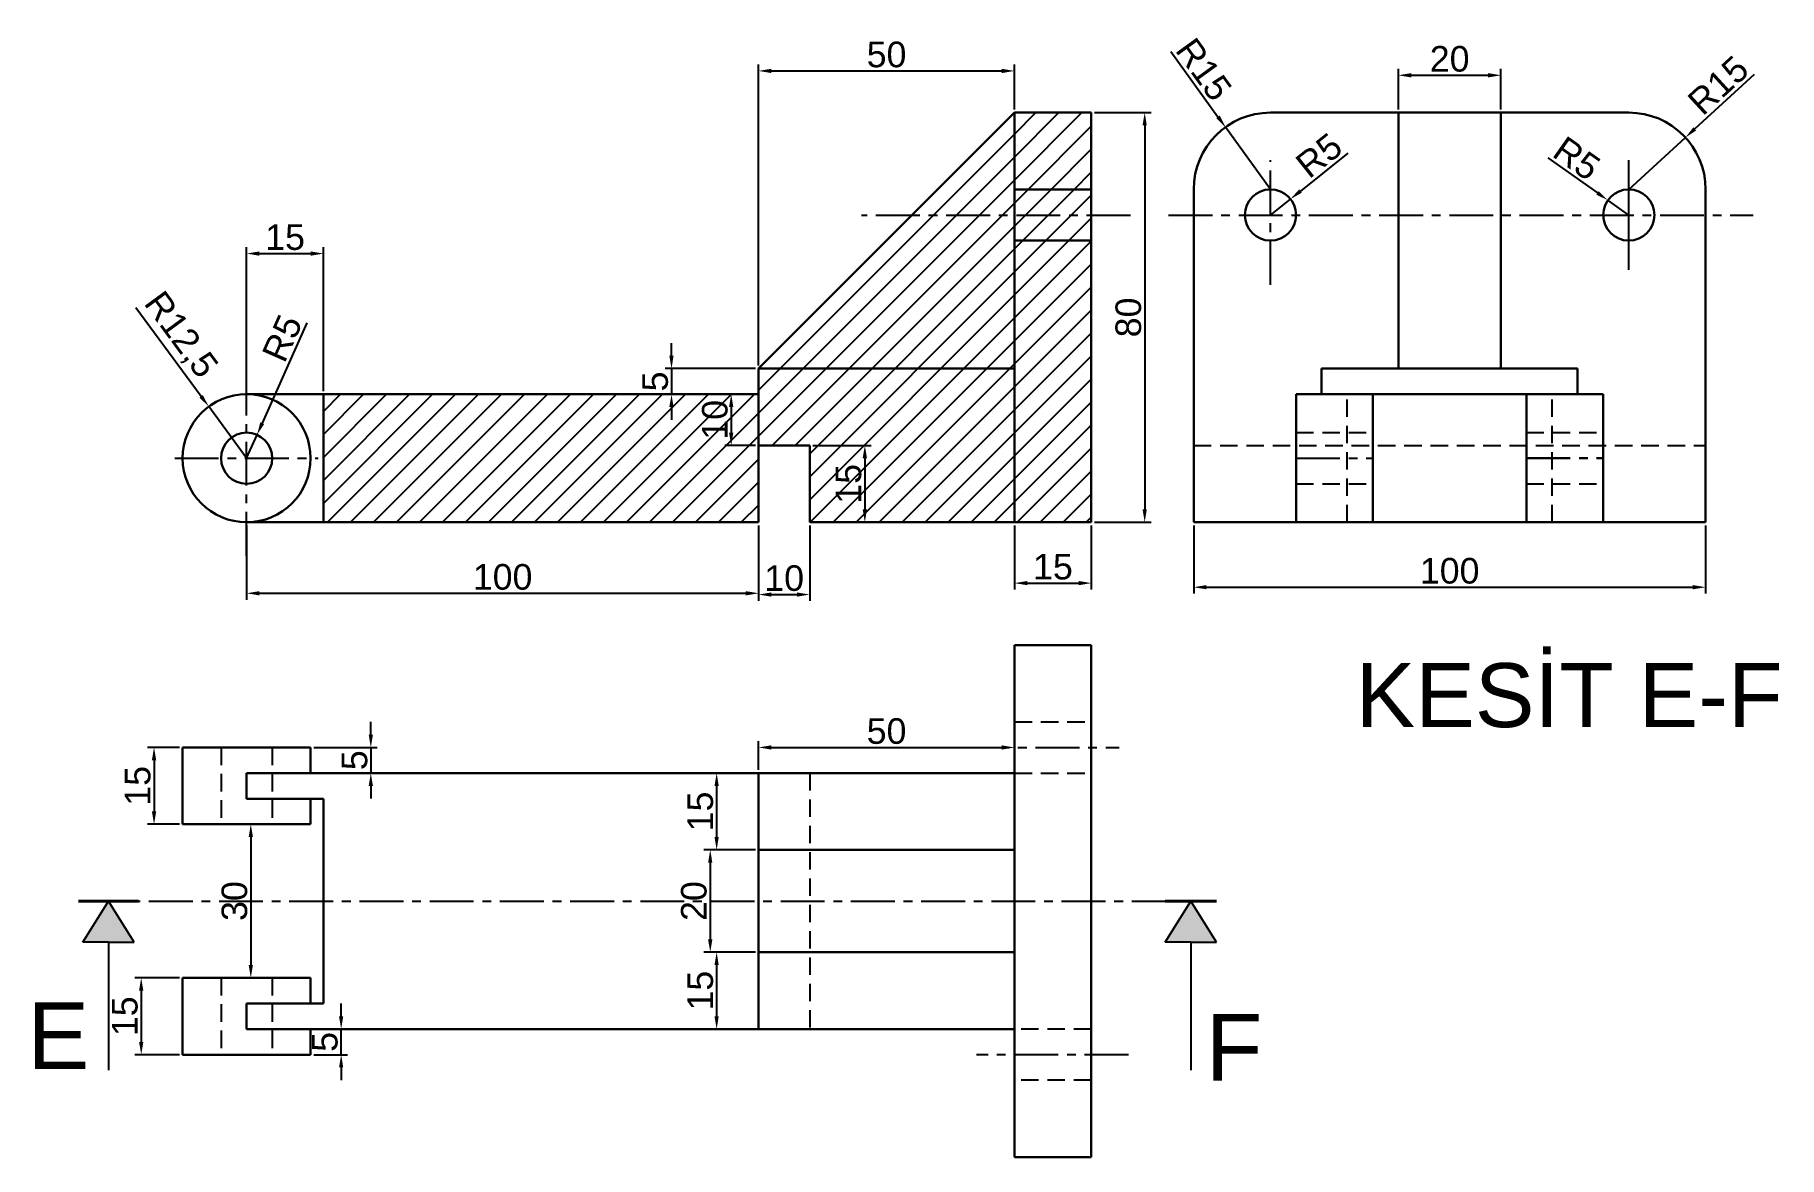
# Model space of a CAD drawing. Header units: millimetres. Extents: x 2370 to 2710, y 1625 to 1844.
import ezdxf

# ---------------------------------------------------------------- set-up
doc = ezdxf.new("R2010")
doc.units = ezdxf.units.MM
doc.header["$LTSCALE"] = 0.3
doc.linetypes.add('CENTER', pattern=[50.8, 31.75, -6.35, 6.35, -6.35])
doc.linetypes.add('DASHED', pattern=[19.05, 12.7, -6.35])
doc.styles.get("Standard").update_dxf_attribs({"font": 'arial.ttf'})
doc.dimstyles.new('ISO-25', dxfattribs={"dimtxt": 5, "dimasz": 2.5, "dimexe": 1.25, "dimexo": 0.625, "dimtad": 1, "dimtxsty": 'Standard', "dimcen": 2.5, "dimadec": 0, "dimazin": 0, "dimtfac": 1, "dimtmove": 0, "dimatfit": 3, "dimfxl": 1, "dimarcsym": 0})

# ---------------------------------------------------------------- blocks, each defined once
blk = doc.blocks.new('*D2')
at = {"color": 0, "lineweight": -2, "ltscale": 0.9, "transparency": 16777216}
for p, q in [((2389.28, 1790.69), (2402.04, 1773.31)), ((2410.92, 1761.22), (2403.52, 1771.3))]:
    blk.add_line(p, q, dxfattribs=at)
at = {"color": 0, "ltscale": 0.9, "transparency": 16777216}
blk.add_solid([(2402.37, 1773.56), (2401.7, 1773.06), (2403.52, 1771.3)], dxfattribs=at)
at = {"layer": 'Defpoints', "color": 0, "ltscale": 0.9, "transparency": 16777216}
for p in [(2403.52, 1771.3), (2410.92, 1761.22)]:
    blk.add_point(p, dxfattribs=at)
at = {"color": 0, "ltscale": 0.9, "transparency": 16777216, "insert": (2397.84, 1785.16), "char_height": 5, "attachment_point": 5, "rotation": 306.2869}
blk.add_mtext('R12,5', dxfattribs=at)
blk = doc.blocks.new('*D3')
at = {"color": 0, "lineweight": -2, "ltscale": 0.9, "transparency": 16777216}
for p, q in [((2422.66, 1787.65), (2413.96, 1768.07)), ((2410.92, 1761.22), (2412.95, 1765.79))]:
    blk.add_line(p, q, dxfattribs=at)
at = {"color": 0, "ltscale": 0.9, "transparency": 16777216}
blk.add_solid([(2413.58, 1768.24), (2414.34, 1767.9), (2412.95, 1765.79)], dxfattribs=at)
at = {"layer": 'Defpoints', "color": 0, "ltscale": 0.9, "transparency": 16777216}
for p in [(2412.95, 1765.79), (2410.92, 1761.22)]:
    blk.add_point(p, dxfattribs=at)
at = {"color": 0, "ltscale": 0.9, "transparency": 16777216, "insert": (2417.87, 1784.66), "char_height": 5, "attachment_point": 5, "rotation": 66.0401}
blk.add_mtext('R5', dxfattribs=at)
blk = doc.blocks.new('*D4')
at = {"color": 0, "lineweight": -2, "ltscale": 0.9, "transparency": 16777216}
for p, q in [((2626.04, 1820.79), (2616.78, 1813.4)), ((2610.92, 1808.72), (2614.82, 1811.84))]:
    blk.add_line(p, q, dxfattribs=at)
at = {"color": 0, "ltscale": 0.9, "transparency": 16777216}
blk.add_solid([(2616.52, 1813.72), (2617.04, 1813.07), (2614.82, 1811.84)], dxfattribs=at)
at = {"layer": 'Defpoints', "color": 0, "ltscale": 0.9, "transparency": 16777216}
for p in [(2614.82, 1811.84), (2610.92, 1808.72)]:
    blk.add_point(p, dxfattribs=at)
at = {"color": 0, "ltscale": 0.9, "transparency": 16777216, "insert": (2620.41, 1820.35), "char_height": 5, "attachment_point": 5, "rotation": 38.5723}
blk.add_mtext('R5', dxfattribs=at)
blk = doc.blocks.new('*D6')
at = {"color": 0, "lineweight": -2, "ltscale": 0.9, "transparency": 16777216}
for p, q in [((2665.1, 1819.87), (2674.79, 1813.04)), ((2680.92, 1808.72), (2676.83, 1811.6))]:
    blk.add_line(p, q, dxfattribs=at)
at = {"color": 0, "ltscale": 0.9, "transparency": 16777216}
blk.add_solid([(2675.03, 1813.38), (2674.55, 1812.7), (2676.83, 1811.6)], dxfattribs=at)
at = {"layer": 'Defpoints', "color": 0, "ltscale": 0.9, "transparency": 16777216}
for p in [(2676.83, 1811.6), (2680.92, 1808.72)]:
    blk.add_point(p, dxfattribs=at)
at = {"color": 0, "ltscale": 0.9, "transparency": 16777216, "insert": (2670.75, 1819.77), "char_height": 5, "attachment_point": 5, "rotation": 324.8133}
blk.add_mtext('R5', dxfattribs=at)
blk = doc.blocks.new('*D7')
at = {"color": 0, "lineweight": -2, "ltscale": 0.9, "transparency": 16777216}
for p, q in [((2635.92, 1829.35), (2635.92, 1837.26)), ((2655.92, 1829.35), (2655.92, 1837.26)), ((2638.42, 1836.01), (2653.42, 1836.01))]:
    blk.add_line(p, q, dxfattribs=at)
at = {"color": 0, "ltscale": 0.9, "transparency": 16777216}
for points in [[(2638.42, 1836.43), (2638.42, 1835.59), (2635.92, 1836.01)], [(2653.42, 1836.43), (2653.42, 1835.59), (2655.92, 1836.01)]]:
    blk.add_solid(points, dxfattribs=at)
at = {"layer": 'Defpoints', "color": 0, "ltscale": 0.9, "transparency": 16777216}
for p in [(2655.92, 1836.01), (2635.92, 1828.72), (2655.92, 1828.72)]:
    blk.add_point(p, dxfattribs=at)
at = {"color": 0, "ltscale": 0.9, "transparency": 16777216, "insert": (2645.92, 1839.19), "char_height": 5, "attachment_point": 5}
blk.add_mtext('20', dxfattribs=at)
blk = doc.blocks.new('*D8')
at = {"color": 0, "lineweight": -2, "ltscale": 0.9, "transparency": 16777216}
for p, q in [((2591.44, 1840.65), (2600.66, 1827.9)), ((2610.92, 1813.72), (2602.13, 1825.88))]:
    blk.add_line(p, q, dxfattribs=at)
at = {"color": 0, "ltscale": 0.9, "transparency": 16777216}
blk.add_solid([(2601, 1828.15), (2600.32, 1827.66), (2602.13, 1825.88)], dxfattribs=at)
at = {"layer": 'Defpoints', "color": 0, "ltscale": 0.9, "transparency": 16777216}
for p in [(2602.13, 1825.88), (2610.92, 1813.72)]:
    blk.add_point(p, dxfattribs=at)
at = {"color": 0, "ltscale": 0.9, "transparency": 16777216, "insert": (2597.89, 1837.15), "char_height": 5, "attachment_point": 5, "rotation": 305.8701}
blk.add_mtext('R15', dxfattribs=at)
blk = doc.blocks.new('*D9')
at = {"color": 0, "lineweight": -2, "ltscale": 0.9, "transparency": 16777216}
for p, q in [((2705.42, 1836.18), (2693.82, 1825.54)), ((2680.92, 1813.72), (2691.97, 1823.85))]:
    blk.add_line(p, q, dxfattribs=at)
at = {"color": 0, "ltscale": 0.9, "transparency": 16777216}
blk.add_solid([(2693.54, 1825.85), (2694.1, 1825.24), (2691.97, 1823.85)], dxfattribs=at)
at = {"layer": 'Defpoints', "color": 0, "ltscale": 0.9, "transparency": 16777216}
for p in [(2691.97, 1823.85), (2680.92, 1813.72)]:
    blk.add_point(p, dxfattribs=at)
at = {"color": 0, "ltscale": 0.9, "transparency": 16777216, "insert": (2698.39, 1834.05), "char_height": 5, "attachment_point": 5, "rotation": 42.5039}
blk.add_mtext('R15', dxfattribs=at)
blk = doc.blocks.new('*D10')
at = {"color": 0, "lineweight": -2, "ltscale": 0.9, "transparency": 16777216}
for p, q in [((2410.92, 1748.1), (2410.92, 1733.6)), ((2510.92, 1748.1), (2510.92, 1733.6)), ((2413.42, 1734.85), (2508.42, 1734.85))]:
    blk.add_line(p, q, dxfattribs=at)
at = {"color": 0, "ltscale": 0.9, "transparency": 16777216}
for points in [[(2413.42, 1735.26), (2413.42, 1734.43), (2410.92, 1734.85)], [(2508.42, 1735.26), (2508.42, 1734.43), (2510.92, 1734.85)]]:
    blk.add_solid(points, dxfattribs=at)
at = {"layer": 'Defpoints', "color": 0, "ltscale": 0.9, "transparency": 16777216}
for p in [(2410.92, 1748.72), (2510.92, 1748.72), (2510.92, 1734.85)]:
    blk.add_point(p, dxfattribs=at)
at = {"color": 0, "ltscale": 0.9, "transparency": 16777216, "insert": (2460.92, 1738.02), "char_height": 5, "attachment_point": 5}
blk.add_mtext('100', dxfattribs=at)
blk = doc.blocks.new('*D11')
at = {"color": 0, "lineweight": -2, "ltscale": 0.9, "transparency": 16777216}
for p, q in [((2410.92, 1774.35), (2410.92, 1802.44)), ((2413.42, 1801.19), (2423.42, 1801.19)), ((2425.92, 1774.35), (2425.92, 1802.44))]:
    blk.add_line(p, q, dxfattribs=at)
at = {"color": 0, "ltscale": 0.9, "transparency": 16777216}
for points in [[(2413.42, 1801.61), (2413.42, 1800.77), (2410.92, 1801.19)], [(2423.42, 1801.61), (2423.42, 1800.77), (2425.92, 1801.19)]]:
    blk.add_solid(points, dxfattribs=at)
at = {"layer": 'Defpoints', "color": 0, "ltscale": 0.9, "transparency": 16777216}
for p in [(2425.92, 1801.19), (2410.92, 1773.72), (2425.92, 1773.72)]:
    blk.add_point(p, dxfattribs=at)
at = {"color": 0, "ltscale": 0.9, "transparency": 16777216, "insert": (2418.42, 1804.37), "char_height": 5, "attachment_point": 5}
blk.add_mtext('15', dxfattribs=at)
blk = doc.blocks.new('*D12')
at = {"color": 0, "lineweight": -2, "ltscale": 0.9, "transparency": 16777216}
for p, q in [((2510.92, 1748.1), (2510.92, 1733.35)), ((2520.92, 1748.1), (2520.92, 1733.35)), ((2513.42, 1734.6), (2518.42, 1734.6))]:
    blk.add_line(p, q, dxfattribs=at)
at = {"color": 0, "ltscale": 0.9, "transparency": 16777216}
for points in [[(2513.42, 1735.01), (2513.42, 1734.18), (2510.92, 1734.6)], [(2518.42, 1735.01), (2518.42, 1734.18), (2520.92, 1734.6)]]:
    blk.add_solid(points, dxfattribs=at)
at = {"layer": 'Defpoints', "color": 0, "ltscale": 0.9, "transparency": 16777216}
for p in [(2510.92, 1748.72), (2520.92, 1748.72), (2520.92, 1734.6)]:
    blk.add_point(p, dxfattribs=at)
at = {"color": 0, "ltscale": 0.9, "transparency": 16777216, "insert": (2515.92, 1737.78), "char_height": 5, "attachment_point": 5}
blk.add_mtext('10', dxfattribs=at)
blk = doc.blocks.new('*D13')
at = {"color": 0, "lineweight": -2, "ltscale": 0.9, "transparency": 16777216}
for p, q in [((2521.54, 1763.72), (2532.93, 1763.72)), ((2531.68, 1761.22), (2531.68, 1751.22)), ((2521.54, 1748.72), (2532.93, 1748.72))]:
    blk.add_line(p, q, dxfattribs=at)
at = {"color": 0, "ltscale": 0.9, "transparency": 16777216}
for points in [[(2531.26, 1761.22), (2532.1, 1761.22), (2531.68, 1763.72)], [(2531.26, 1751.22), (2532.1, 1751.22), (2531.68, 1748.72)]]:
    blk.add_solid(points, dxfattribs=at)
at = {"layer": 'Defpoints', "color": 0, "ltscale": 0.9, "transparency": 16777216}
for p in [(2520.92, 1763.72), (2520.92, 1748.72), (2531.68, 1748.72)]:
    blk.add_point(p, dxfattribs=at)
at = {"color": 0, "ltscale": 0.9, "transparency": 16777216, "insert": (2528.5, 1756.22), "char_height": 5, "attachment_point": 5, "rotation": 90}
blk.add_mtext('15', dxfattribs=at)
blk = doc.blocks.new('*D14')
at = {"color": 0, "lineweight": -2, "ltscale": 0.9, "transparency": 16777216}
for p, q in [((2510.29, 1773.72), (2504.32, 1773.72)), ((2505.57, 1771.22), (2505.57, 1766.22)), ((2510.29, 1763.72), (2504.32, 1763.72))]:
    blk.add_line(p, q, dxfattribs=at)
at = {"color": 0, "ltscale": 0.9, "transparency": 16777216}
for points in [[(2505.15, 1771.22), (2505.99, 1771.22), (2505.57, 1773.72)], [(2505.15, 1766.22), (2505.99, 1766.22), (2505.57, 1763.72)]]:
    blk.add_solid(points, dxfattribs=at)
at = {"layer": 'Defpoints', "color": 0, "ltscale": 0.9, "transparency": 16777216}
for p in [(2510.92, 1773.72), (2505.57, 1763.72), (2510.92, 1763.72)]:
    blk.add_point(p, dxfattribs=at)
at = {"color": 0, "ltscale": 0.9, "transparency": 16777216, "insert": (2502.39, 1768.72), "char_height": 5, "attachment_point": 5, "rotation": 90}
blk.add_mtext('10', dxfattribs=at)
blk = doc.blocks.new('*D16')
at = {"color": 0, "lineweight": -2, "ltscale": 0.9, "transparency": 16777216}
for p, q in [((2397.79, 1704.74), (2391.58, 1704.74)), ((2392.83, 1702.24), (2392.83, 1692.24)), ((2397.79, 1689.74), (2391.58, 1689.74))]:
    blk.add_line(p, q, dxfattribs=at)
at = {"color": 0, "ltscale": 0.9, "transparency": 16777216}
for points in [[(2392.41, 1702.24), (2393.25, 1702.24), (2392.83, 1704.74)], [(2392.41, 1692.24), (2393.25, 1692.24), (2392.83, 1689.74)]]:
    blk.add_solid(points, dxfattribs=at)
at = {"layer": 'Defpoints', "color": 0, "ltscale": 0.9, "transparency": 16777216}
for p in [(2398.42, 1704.74), (2392.83, 1689.74), (2398.42, 1689.74)]:
    blk.add_point(p, dxfattribs=at)
at = {"color": 0, "ltscale": 0.9, "transparency": 16777216, "insert": (2389.65, 1697.24), "char_height": 5, "attachment_point": 5, "rotation": 90}
blk.add_mtext('15', dxfattribs=at)
blk = doc.blocks.new('*D17')
at = {"color": 0, "lineweight": -2, "ltscale": 0.9, "transparency": 16777216}
for p, q in [((2397.79, 1659.74), (2389.07, 1659.74)), ((2390.32, 1657.24), (2390.32, 1647.24)), ((2397.79, 1644.74), (2389.07, 1644.74))]:
    blk.add_line(p, q, dxfattribs=at)
at = {"color": 0, "ltscale": 0.9, "transparency": 16777216}
for points in [[(2389.9, 1657.24), (2390.74, 1657.24), (2390.32, 1659.74)], [(2389.9, 1647.24), (2390.74, 1647.24), (2390.32, 1644.74)]]:
    blk.add_solid(points, dxfattribs=at)
at = {"layer": 'Defpoints', "color": 0, "ltscale": 0.9, "transparency": 16777216}
for p in [(2398.42, 1659.74), (2390.32, 1644.74), (2398.42, 1644.74)]:
    blk.add_point(p, dxfattribs=at)
at = {"color": 0, "ltscale": 0.9, "transparency": 16777216, "insert": (2387.14, 1652.24), "char_height": 5, "attachment_point": 5, "rotation": 90}
blk.add_mtext('15', dxfattribs=at)
blk = doc.blocks.new('*D18')
at = {"color": 0, "lineweight": -2, "ltscale": 0.9, "transparency": 16777216}
for p, q in [((2595.92, 1748.1), (2595.92, 1734.78)), ((2695.92, 1748.1), (2695.92, 1734.78)), ((2598.42, 1736.03), (2693.42, 1736.03))]:
    blk.add_line(p, q, dxfattribs=at)
at = {"color": 0, "ltscale": 0.9, "transparency": 16777216}
for points in [[(2598.42, 1736.45), (2598.42, 1735.62), (2595.92, 1736.03)], [(2693.42, 1736.45), (2693.42, 1735.62), (2695.92, 1736.03)]]:
    blk.add_solid(points, dxfattribs=at)
at = {"layer": 'Defpoints', "color": 0, "ltscale": 0.9, "transparency": 16777216}
for p in [(2595.92, 1748.72), (2695.92, 1748.72), (2695.92, 1736.03)]:
    blk.add_point(p, dxfattribs=at)
at = {"color": 0, "ltscale": 0.9, "transparency": 16777216, "insert": (2645.92, 1739.21), "char_height": 5, "attachment_point": 5}
blk.add_mtext('100', dxfattribs=at)
blk = doc.blocks.new('*D19')
at = {"color": 0, "lineweight": -2, "ltscale": 0.9, "transparency": 16777216}
for p, q in [((2576.54, 1828.72), (2587.6, 1828.72)), ((2586.35, 1826.22), (2586.35, 1751.22)), ((2576.54, 1748.72), (2587.6, 1748.72))]:
    blk.add_line(p, q, dxfattribs=at)
at = {"color": 0, "ltscale": 0.9, "transparency": 16777216}
for points in [[(2585.93, 1826.22), (2586.76, 1826.22), (2586.35, 1828.72)], [(2585.93, 1751.22), (2586.76, 1751.22), (2586.35, 1748.72)]]:
    blk.add_solid(points, dxfattribs=at)
at = {"layer": 'Defpoints', "color": 0, "ltscale": 0.9, "transparency": 16777216}
for p in [(2575.92, 1828.72), (2575.92, 1748.72), (2586.35, 1748.72)]:
    blk.add_point(p, dxfattribs=at)
at = {"color": 0, "ltscale": 0.9, "transparency": 16777216, "insert": (2583.17, 1788.72), "char_height": 5, "attachment_point": 5, "rotation": 90}
blk.add_mtext('80', dxfattribs=at)
blk = doc.blocks.new('*D20')
at = {"color": 0, "lineweight": -2, "ltscale": 0.9, "transparency": 16777216}
for p, q in [((2510.92, 1779.35), (2510.92, 1838.11)), ((2513.42, 1836.86), (2558.42, 1836.86)), ((2560.92, 1829.35), (2560.92, 1838.11))]:
    blk.add_line(p, q, dxfattribs=at)
at = {"color": 0, "ltscale": 0.9, "transparency": 16777216}
for points in [[(2513.42, 1837.28), (2513.42, 1836.44), (2510.92, 1836.86)], [(2558.42, 1837.28), (2558.42, 1836.44), (2560.92, 1836.86)]]:
    blk.add_solid(points, dxfattribs=at)
at = {"layer": 'Defpoints', "color": 0, "ltscale": 0.9, "transparency": 16777216}
for p in [(2560.92, 1836.86), (2560.92, 1828.72), (2510.92, 1778.72)]:
    blk.add_point(p, dxfattribs=at)
at = {"color": 0, "ltscale": 0.9, "transparency": 16777216, "insert": (2535.92, 1840.04), "char_height": 5, "attachment_point": 5}
blk.add_mtext('50', dxfattribs=at)
blk = doc.blocks.new('*D21')
at = {"color": 0, "lineweight": -2, "ltscale": 0.9, "transparency": 16777216}
for p, q in [((2510.92, 1700.36), (2510.92, 1705.99)), ((2513.42, 1704.74), (2558.42, 1704.74)), ((2560.92, 1700.36), (2560.92, 1705.99))]:
    blk.add_line(p, q, dxfattribs=at)
at = {"color": 0, "ltscale": 0.9, "transparency": 16777216}
for points in [[(2513.42, 1705.15), (2513.42, 1704.32), (2510.92, 1704.74)], [(2558.42, 1705.15), (2558.42, 1704.32), (2560.92, 1704.74)]]:
    blk.add_solid(points, dxfattribs=at)
at = {"layer": 'Defpoints', "color": 0, "ltscale": 0.9, "transparency": 16777216}
for p in [(2560.92, 1704.74), (2510.92, 1699.74), (2560.92, 1699.74)]:
    blk.add_point(p, dxfattribs=at)
at = {"color": 0, "ltscale": 0.9, "transparency": 16777216, "insert": (2535.92, 1707.91), "char_height": 5, "attachment_point": 5}
blk.add_mtext('50', dxfattribs=at)
blk = doc.blocks.new('*D22')
at = {"color": 0, "lineweight": -2, "ltscale": 0.9, "transparency": 16777216}
for p, q in [((2560.92, 1748.1), (2560.92, 1735.58)), ((2575.92, 1748.1), (2575.92, 1735.58)), ((2563.42, 1736.83), (2573.42, 1736.83))]:
    blk.add_line(p, q, dxfattribs=at)
at = {"color": 0, "ltscale": 0.9, "transparency": 16777216}
for points in [[(2563.42, 1737.25), (2563.42, 1736.42), (2560.92, 1736.83)], [(2573.42, 1737.25), (2573.42, 1736.42), (2575.92, 1736.83)]]:
    blk.add_solid(points, dxfattribs=at)
at = {"layer": 'Defpoints', "color": 0, "ltscale": 0.9, "transparency": 16777216}
for p in [(2560.92, 1748.72), (2575.92, 1748.72), (2575.92, 1736.83)]:
    blk.add_point(p, dxfattribs=at)
at = {"color": 0, "ltscale": 0.9, "transparency": 16777216, "insert": (2568.42, 1740.01), "char_height": 5, "attachment_point": 5}
blk.add_mtext('15', dxfattribs=at)
blk = doc.blocks.new('*D23')
at = {"color": 0, "lineweight": -2, "ltscale": 0.9, "transparency": 16777216}
for p, q in [((2510.29, 1699.74), (2501.48, 1699.74)), ((2502.73, 1697.24), (2502.73, 1687.24)), ((2510.29, 1684.74), (2501.48, 1684.74))]:
    blk.add_line(p, q, dxfattribs=at)
at = {"color": 0, "ltscale": 0.9, "transparency": 16777216}
for points in [[(2502.31, 1697.24), (2503.14, 1697.24), (2502.73, 1699.74)], [(2502.31, 1687.24), (2503.14, 1687.24), (2502.73, 1684.74)]]:
    blk.add_solid(points, dxfattribs=at)
at = {"layer": 'Defpoints', "color": 0, "ltscale": 0.9, "transparency": 16777216}
for p in [(2510.92, 1699.74), (2502.73, 1684.74), (2510.92, 1684.74)]:
    blk.add_point(p, dxfattribs=at)
at = {"color": 0, "ltscale": 0.9, "transparency": 16777216, "insert": (2499.55, 1692.24), "char_height": 5, "attachment_point": 5, "rotation": 90}
blk.add_mtext('15', dxfattribs=at)
blk = doc.blocks.new('*D24')
at = {"color": 0, "lineweight": -2, "ltscale": 0.9, "transparency": 16777216}
for p, q in [((2510.29, 1664.74), (2501.48, 1664.74)), ((2502.73, 1662.24), (2502.73, 1652.24)), ((2510.29, 1649.74), (2501.48, 1649.74))]:
    blk.add_line(p, q, dxfattribs=at)
at = {"color": 0, "ltscale": 0.9, "transparency": 16777216}
for points in [[(2502.31, 1662.24), (2503.14, 1662.24), (2502.73, 1664.74)], [(2502.31, 1652.24), (2503.14, 1652.24), (2502.73, 1649.74)]]:
    blk.add_solid(points, dxfattribs=at)
at = {"layer": 'Defpoints', "color": 0, "ltscale": 0.9, "transparency": 16777216}
for p in [(2510.92, 1664.74), (2502.73, 1649.74), (2510.92, 1649.74)]:
    blk.add_point(p, dxfattribs=at)
at = {"color": 0, "ltscale": 0.9, "transparency": 16777216, "insert": (2499.55, 1657.24), "char_height": 5, "attachment_point": 5, "rotation": 90}
blk.add_mtext('15', dxfattribs=at)
blk = doc.blocks.new('*D25')
at = {"color": 0, "lineweight": -2, "ltscale": 0.9, "transparency": 16777216}
for p, q in [((2411.54, 1689.74), (2412.98, 1689.74)), ((2411.73, 1687.24), (2411.73, 1662.24)), ((2411.54, 1659.74), (2412.98, 1659.74))]:
    blk.add_line(p, q, dxfattribs=at)
at = {"color": 0, "ltscale": 0.9, "transparency": 16777216}
for points in [[(2411.31, 1687.24), (2412.15, 1687.24), (2411.73, 1689.74)], [(2411.31, 1662.24), (2412.15, 1662.24), (2411.73, 1659.74)]]:
    blk.add_solid(points, dxfattribs=at)
at = {"layer": 'Defpoints', "color": 0, "ltscale": 0.9, "transparency": 16777216}
for p in [(2410.92, 1689.74), (2410.92, 1659.74), (2411.73, 1659.74)]:
    blk.add_point(p, dxfattribs=at)
at = {"color": 0, "ltscale": 0.9, "transparency": 16777216, "insert": (2408.55, 1674.74), "char_height": 5, "attachment_point": 5, "rotation": 90}
blk.add_mtext('30', dxfattribs=at)
blk = doc.blocks.new('*D26')
at = {"color": 0, "lineweight": -2, "ltscale": 0.9, "transparency": 16777216}
for p, q in [((2493.91, 1781.22), (2493.91, 1783.72)), ((2510.29, 1778.72), (2492.66, 1778.72)), ((2493.91, 1778.72), (2493.91, 1773.72)), ((2510.29, 1773.72), (2492.66, 1773.72)), ((2493.91, 1771.22), (2493.91, 1768.72))]:
    blk.add_line(p, q, dxfattribs=at)
at = {"color": 0, "ltscale": 0.9, "transparency": 16777216}
for points in [[(2493.49, 1781.22), (2494.32, 1781.22), (2493.91, 1778.72)], [(2493.49, 1771.22), (2494.32, 1771.22), (2493.91, 1773.72)]]:
    blk.add_solid(points, dxfattribs=at)
at = {"layer": 'Defpoints', "color": 0, "ltscale": 0.9, "transparency": 16777216}
for p in [(2510.92, 1778.72), (2493.91, 1773.72), (2510.92, 1773.72)]:
    blk.add_point(p, dxfattribs=at)
at = {"color": 0, "ltscale": 0.9, "transparency": 16777216, "insert": (2490.74, 1776.22), "char_height": 5, "attachment_point": 5, "rotation": 90}
blk.add_mtext('5', dxfattribs=at)
blk = doc.blocks.new('*D27')
at = {"color": 0, "lineweight": -2, "ltscale": 0.9, "transparency": 16777216}
for p, q in [((2435.17, 1707.24), (2435.17, 1709.74)), ((2424.04, 1704.74), (2436.42, 1704.74)), ((2435.17, 1704.74), (2435.17, 1699.74)), ((2424.04, 1699.74), (2436.42, 1699.74)), ((2435.17, 1697.24), (2435.17, 1694.74))]:
    blk.add_line(p, q, dxfattribs=at)
at = {"color": 0, "ltscale": 0.9, "transparency": 16777216}
for points in [[(2434.76, 1707.24), (2435.59, 1707.24), (2435.17, 1704.74)], [(2434.76, 1697.24), (2435.59, 1697.24), (2435.17, 1699.74)]]:
    blk.add_solid(points, dxfattribs=at)
at = {"layer": 'Defpoints', "color": 0, "ltscale": 0.9, "transparency": 16777216}
for p in [(2423.42, 1704.74), (2423.42, 1699.74), (2435.17, 1699.74)]:
    blk.add_point(p, dxfattribs=at)
at = {"color": 0, "ltscale": 0.9, "transparency": 16777216, "insert": (2432.01, 1702.24), "char_height": 5, "attachment_point": 5, "rotation": 90}
blk.add_mtext('5', dxfattribs=at)
blk = doc.blocks.new('*D28')
at = {"color": 0, "lineweight": -2, "ltscale": 0.9, "transparency": 16777216}
for p, q in [((2429.38, 1652.24), (2429.38, 1654.74)), ((2424.04, 1649.74), (2430.63, 1649.74)), ((2429.38, 1644.74), (2429.38, 1649.74)), ((2424.04, 1644.74), (2430.63, 1644.74)), ((2429.38, 1642.24), (2429.38, 1639.74))]:
    blk.add_line(p, q, dxfattribs=at)
at = {"color": 0, "ltscale": 0.9, "transparency": 16777216}
for points in [[(2428.96, 1652.24), (2429.79, 1652.24), (2429.38, 1649.74)], [(2428.96, 1642.24), (2429.79, 1642.24), (2429.38, 1644.74)]]:
    blk.add_solid(points, dxfattribs=at)
at = {"layer": 'Defpoints', "color": 0, "ltscale": 0.9, "transparency": 16777216}
for p in [(2423.42, 1649.74), (2429.38, 1649.74), (2423.42, 1644.74)]:
    blk.add_point(p, dxfattribs=at)
at = {"color": 0, "ltscale": 0.9, "transparency": 16777216, "insert": (2426.21, 1647.24), "char_height": 5, "attachment_point": 5, "rotation": 90}
blk.add_mtext('5', dxfattribs=at)
blk = doc.blocks.new('*D29')
at = {"color": 0, "lineweight": -2, "ltscale": 0.9, "transparency": 16777216}
for p, q in [((2510.29, 1684.74), (2500.23, 1684.74)), ((2501.48, 1682.24), (2501.48, 1667.24)), ((2510.29, 1664.74), (2500.23, 1664.74))]:
    blk.add_line(p, q, dxfattribs=at)
at = {"color": 0, "ltscale": 0.9, "transparency": 16777216}
for points in [[(2501.06, 1682.24), (2501.89, 1682.24), (2501.48, 1684.74)], [(2501.06, 1667.24), (2501.89, 1667.24), (2501.48, 1664.74)]]:
    blk.add_solid(points, dxfattribs=at)
at = {"layer": 'Defpoints', "color": 0, "ltscale": 0.9, "transparency": 16777216}
for p in [(2510.92, 1684.74), (2501.48, 1664.74), (2510.92, 1664.74)]:
    blk.add_point(p, dxfattribs=at)
at = {"color": 0, "ltscale": 0.9, "transparency": 16777216, "insert": (2498.3, 1674.74), "char_height": 5, "attachment_point": 5, "rotation": 90}
blk.add_mtext('20', dxfattribs=at)

msp = doc.modelspace()

# ---------------------------------------------------------------- hatches: boundary and pattern name
h = msp.add_hatch()
h.set_pattern_fill('ANSI31', color=256)
h.paths.add_polyline_path([(2560.916, 1828.72), (2510.916, 1778.72), (2520.916, 1778.72), (2560.916, 1778.72)])
h.paths.add_polyline_path([(2560.916, 1763.72), (2560.916, 1778.72), (2520.916, 1778.72), (2510.916, 1778.72), (2510.916, 1773.72), (2510.916, 1763.72), (2520.916, 1763.72), (2520.916, 1748.72), (2560.916, 1748.72)])
at = {"ltscale": 0.9}
h = msp.add_hatch(dxfattribs=at)
h.set_pattern_fill('ANSI31', color=256)
h.paths.add_polyline_path([(2575.916, 1828.72), (2560.916, 1828.72), (2560.916, 1813.72), (2575.916, 1813.72)])
h.paths.add_polyline_path([(2575.916, 1803.72), (2560.916, 1803.72), (2560.916, 1778.72), (2560.916, 1763.72), (2560.916, 1748.72), (2575.916, 1748.72)])
h = msp.add_hatch(dxfattribs=at)
h.set_pattern_fill('ANSI31', color=256)
h.paths.add_polyline_path([(2575.916, 1808.628), (2560.916, 1808.628), (2560.916, 1803.72), (2575.916, 1803.72)])
h.paths.add_polyline_path([(2575.916, 1813.72), (2560.916, 1813.72), (2560.916, 1808.628), (2575.916, 1808.628)])
h = msp.add_hatch()
h.set_pattern_fill('ANSI31', color=256)
h.paths.add_polyline_path([(2510.916, 1773.72), (2425.916, 1773.72), (2425.916, 1748.72), (2510.916, 1748.72)])
h = msp.add_hatch(color=256, dxfattribs=at)
h.set_gradient(color2=(0, 0, 0))
h.paths.add_polyline_path([(2378.934, 1666.735), (2383.934, 1666.735), (2388.934, 1666.735), (2383.934, 1674.735)])
h.paths.add_polyline_path([(2590.374, 1666.735), (2595.374, 1666.735), (2600.374, 1666.735), (2595.374, 1674.735)])

# ---------------------------------------------------------------- linework, layer by layer
at = {"lineweight": 30}
for p, q in [((2560.916, 1828.72), (2510.916, 1778.72)), ((2560.916, 1778.72), (2560.916, 1828.72)), ((2560.916, 1828.72), (2575.916, 1828.72)), ((2575.916, 1828.72), (2575.916, 1748.72)), ((2560.916, 1803.72), (2575.916, 1803.72)), ((2510.916, 1773.72), (2510.916, 1778.72)), ((2510.916, 1778.72), (2520.916, 1778.72)), ((2560.916, 1778.72), (2520.916, 1778.72)), ((2560.916, 1763.72), (2560.916, 1778.72)), ((2410.916, 1773.72), (2510.916, 1773.72)), ((2425.916, 1773.72), (2425.916, 1748.72)), ((2510.916, 1773.72), (2510.916, 1748.72)), ((2520.916, 1763.72), (2510.916, 1763.72)), ((2520.916, 1748.72), (2520.916, 1763.72)), ((2560.916, 1763.72), (2560.916, 1748.72)), ((2410.916, 1748.72), (2510.916, 1748.72)), ((2560.916, 1748.72), (2520.916, 1748.72)), ((2575.916, 1748.72), (2560.916, 1748.72))]:
    msp.add_line(p, q, dxfattribs=at)
at = {"lineweight": 30, "ltscale": 0.9}
for p, q in [((2610.916, 1828.72), (2680.916, 1828.72)), ((2635.916, 1828.72), (2635.916, 1778.72)), ((2655.916, 1828.72), (2655.916, 1778.72)), ((2560.916, 1813.72), (2575.916, 1813.72)), ((2595.916, 1813.72), (2595.916, 1748.72)), ((2695.916, 1813.72), (2695.916, 1748.72)), ((2620.916, 1778.72), (2670.916, 1778.72)), ((2620.916, 1773.72), (2620.916, 1778.72)), ((2670.916, 1773.72), (2670.916, 1778.72)), ((2615.916, 1773.72), (2675.916, 1773.72)), ((2615.916, 1748.72), (2615.916, 1773.72)), ((2615.916, 1773.72), (2620.916, 1773.72)), ((2630.916, 1748.72), (2630.916, 1773.72)), ((2660.916, 1748.72), (2660.916, 1773.72)), ((2675.916, 1773.72), (2670.916, 1773.72)), ((2675.916, 1748.72), (2675.916, 1773.72)), ((2595.916, 1748.72), (2695.916, 1748.72)), ((2595.916, 1748.72), (2615.916, 1748.72)), ((2695.916, 1748.72), (2675.916, 1748.72)), ((2560.916, 1699.735), (2560.916, 1724.735)), ((2560.916, 1724.735), (2575.916, 1724.735)), ((2575.916, 1724.735), (2575.916, 1624.735)), ((2398.416, 1704.735), (2398.416, 1689.735)), ((2398.416, 1704.735), (2423.416, 1704.735)), ((2423.416, 1704.735), (2423.416, 1699.735)), ((2410.916, 1699.735), (2425.916, 1699.735)), ((2410.916, 1699.735), (2410.916, 1694.735)), ((2425.916, 1699.735), (2510.916, 1699.735)), ((2510.916, 1699.735), (2510.916, 1649.735)), ((2510.916, 1699.735), (2560.916, 1699.735)), ((2560.916, 1699.735), (2560.916, 1649.735)), ((2410.916, 1694.735), (2423.416, 1694.735)), ((2423.416, 1694.735), (2425.916, 1694.735)), ((2423.416, 1689.735), (2423.416, 1694.735)), ((2425.916, 1694.735), (2425.916, 1654.735)), ((2398.416, 1689.735), (2423.416, 1689.735)), ((2510.916, 1684.735), (2560.916, 1684.735)), ((2560.916, 1664.735), (2510.916, 1664.735)), ((2398.416, 1659.735), (2423.416, 1659.735)), ((2398.416, 1659.735), (2398.416, 1644.735)), ((2423.416, 1659.735), (2423.416, 1654.735)), ((2410.916, 1654.735), (2425.916, 1654.735)), ((2410.916, 1654.735), (2410.916, 1649.735)), ((2410.916, 1649.735), (2425.916, 1649.735)), ((2423.416, 1644.735), (2423.416, 1649.735)), ((2425.916, 1649.735), (2510.916, 1649.735)), ((2560.916, 1649.735), (2510.916, 1649.735)), ((2560.916, 1624.735), (2560.916, 1649.735)), ((2398.416, 1644.735), (2423.416, 1644.735)), ((2575.916, 1624.735), (2560.916, 1624.735))]:
    msp.add_line(p, q, dxfattribs=at)
at = {"linetype": 'CENTER', "ltscale": 0.9}
for p, q in [((2610.916, 1795.114), (2610.916, 1819.42)), ((2583.57, 1808.628), (2531.009, 1808.628)), ((2591.003, 1808.72), (2705.193, 1808.72)), ((2410.916, 1742.164), (2410.916, 1784.525)), ((2396.865, 1761.22), (2424.875, 1761.22)), ((2615.916, 1761.22), (2630.916, 1761.22)), ((2551.301, 1704.735), (2581.37, 1704.735)), ((2378.095, 1674.735), (2600.4, 1674.735)), ((2583.183, 1644.735), (2553.504, 1644.735))]:
    msp.add_line(p, q, dxfattribs=at)
at = {"ltscale": 0.9}
for p, q in [((2680.916, 1798.04), (2680.916, 1819.42)), ((2378.934, 1666.735), (2383.934, 1674.735)), ((2388.934, 1666.735), (2383.934, 1674.735)), ((2590.374, 1666.735), (2595.374, 1674.735)), ((2600.374, 1666.735), (2595.374, 1674.735)), ((2383.934, 1666.735), (2378.934, 1666.735)), ((2383.934, 1666.735), (2388.934, 1666.735)), ((2383.934, 1666.735), (2383.934, 1641.735)), ((2595.374, 1666.735), (2590.374, 1666.735)), ((2595.374, 1666.735), (2600.374, 1666.735)), ((2595.374, 1666.735), (2595.374, 1641.735))]:
    msp.add_line(p, q, dxfattribs=at)
at = {"linetype": 'DASHED', "lineweight": 30}
msp.add_line((2560.916, 1813.72), (2575.916, 1813.72), dxfattribs=at)
at = {"linetype": 'DASHED', "ltscale": 0.9}
for p, q in [((2625.916, 1748.72), (2625.916, 1773.72)), ((2665.916, 1748.72), (2665.916, 1773.72)), ((2615.916, 1766.22), (2630.916, 1766.22)), ((2660.916, 1766.22), (2675.916, 1766.22)), ((2595.916, 1763.72), (2695.916, 1763.72)), ((2615.916, 1756.22), (2630.916, 1756.22)), ((2660.916, 1756.22), (2675.916, 1756.22)), ((2560.916, 1709.735), (2575.916, 1709.735)), ((2405.916, 1704.735), (2405.916, 1689.735)), ((2415.916, 1704.735), (2415.916, 1689.735)), ((2520.916, 1699.735), (2520.916, 1649.735)), ((2560.916, 1699.735), (2575.916, 1699.735)), ((2405.916, 1659.735), (2405.916, 1644.735)), ((2415.916, 1659.735), (2415.916, 1644.735)), ((2575.916, 1649.735), (2560.916, 1649.735)), ((2575.916, 1639.735), (2560.916, 1639.735))]:
    msp.add_line(p, q, dxfattribs=at)
at = {"linetype": 'CENTER', "lineweight": 30, "ltscale": 0.9}
msp.add_line((2660.916, 1761.22), (2675.916, 1761.22), dxfattribs=at)
at = {"lineweight": 40, "ltscale": 0.9}
for p, q in [((2378.095, 1674.735), (2389.773, 1674.735)), ((2600.4, 1674.735), (2590.349, 1674.735))]:
    msp.add_line(p, q, dxfattribs=at)
at = {"lineweight": 30, "ltscale": 0.9}
for centre in [(2610.916, 1808.72), (2680.916, 1808.72)]:
    msp.add_circle(centre, 5, dxfattribs=at)
at = {"lineweight": 30}
for radius in [12.5, 5]:
    msp.add_circle((2410.916, 1761.22), radius, dxfattribs=at)
at = {"lineweight": 30, "ltscale": 0.9}
for centre, start, end in [((2610.916, 1813.72), 90, 180), ((2680.916, 1813.72), 0, 90)]:
    msp.add_arc(centre, 15, start, end, dxfattribs=at)

# ---------------------------------------------------------------- texts
at = {"ltscale": 0.9, "attachment_point": 1}
for s, width, insert, char_height in [('KESİT E-F', 105.76654, (2627.546, 1721.204), 12.5), ('E', 15.87293, (2368.061, 1654.941), 13), ('F', 33.71024, (2598.267, 1652.694), 13)]:
    msp.add_mtext_dynamic_manual_height_columns(s, width=width, gutter_width=12.5, heights=[0], dxfattribs=dict(at, insert=insert, char_height=char_height))

# ---------------------------------------------------------------- dimensions: what is measured, and where the dimension line sits
at = {"ltscale": 0.9}
for center, mpoint, picture, middle in [((2610.916, 1813.72), (2602.127, 1825.875), '*D8', (2597.894, 1837.152)), ((2680.916, 1813.72), (2691.974, 1823.855), '*D9', (2698.392, 1834.047)), ((2610.916, 1808.72), (2614.825, 1811.838), '*D4', (2620.414, 1820.347)), ((2680.916, 1808.72), (2676.829, 1811.601), '*D6', (2670.747, 1819.765)), ((2410.916, 1761.22), (2403.518, 1771.296), '*D2', (2397.844, 1785.156))]:
    dim = msp.add_radius_dim(center=center, mpoint=mpoint, dimstyle='ISO-25', dxfattribs=at)
    dim.commit()
    dim.dimension.update_dxf_attribs({"geometry": picture, "text_midpoint": middle})
for base, p1, p2, picture, middle in [((2560.916, 1836.859), (2510.916, 1778.72), (2560.916, 1828.72), '*D20', (2535.916, 1840.037)), ((2655.916, 1836.009), (2635.916, 1828.72), (2655.916, 1828.72), '*D7', (2645.916, 1839.187)), ((2425.916, 1801.188), (2410.916, 1773.72), (2425.916, 1773.72), '*D11', (2418.416, 1804.366)), ((2510.916, 1734.846), (2410.916, 1748.72), (2510.916, 1748.72), '*D10', (2460.916, 1738.024)), ((2520.916, 1734.597), (2510.916, 1748.72), (2520.916, 1748.72), '*D12', (2515.916, 1737.775)), ((2575.916, 1736.834), (2560.916, 1748.72), (2575.916, 1748.72), '*D22', (2568.416, 1740.012)), ((2695.916, 1736.034), (2595.916, 1748.72), (2695.916, 1748.72), '*D18', (2645.916, 1739.212)), ((2560.916, 1704.735), (2510.916, 1699.735), (2560.916, 1699.735), '*D21', (2535.916, 1707.913))]:
    dim = msp.add_linear_dim(base=base, p1=p1, p2=p2, dimstyle='ISO-25', dxfattribs=at)
    dim.commit()
    dim.dimension.update_dxf_attribs({"geometry": picture, "text_midpoint": middle})
for base, p1, p2, picture, middle in [((2586.345, 1748.72), (2575.916, 1828.72), (2575.916, 1748.72), '*D19', (2583.168, 1788.72)), ((2493.905, 1773.72), (2510.916, 1778.72), (2510.916, 1773.72), '*D26', (2490.738, 1776.22)), ((2505.57, 1763.72), (2510.916, 1773.72), (2510.916, 1763.72), '*D14', (2502.392, 1768.72)), ((2531.681, 1748.72), (2520.916, 1763.72), (2520.916, 1748.72), '*D13', (2528.503, 1756.22)), ((2435.174, 1699.735), (2423.416, 1704.735), (2423.416, 1699.735), '*D27', (2432.006, 1702.235)), ((2392.831, 1689.735), (2398.416, 1704.735), (2398.416, 1689.735), '*D16', (2389.653, 1697.235)), ((2502.727, 1684.735), (2510.916, 1699.735), (2510.916, 1684.735), '*D23', (2499.549, 1692.235)), ((2411.732, 1659.735), (2410.916, 1689.735), (2410.916, 1659.735), '*D25', (2408.552, 1674.735)), ((2501.477, 1664.735), (2510.916, 1684.735), (2510.916, 1664.735), '*D29', (2498.299, 1674.735)), ((2502.727, 1649.735), (2510.916, 1664.735), (2510.916, 1649.735), '*D24', (2499.549, 1657.235)), ((2390.322, 1644.735), (2398.416, 1659.735), (2398.416, 1644.735), '*D17', (2387.144, 1652.235)), ((2429.376, 1649.735), (2423.416, 1644.735), (2423.416, 1649.735), '*D28', (2426.209, 1647.235))]:
    dim = msp.add_linear_dim(base=base, p1=p1, p2=p2, angle=90, dimstyle='ISO-25', dxfattribs=at)
    dim.commit()
    dim.dimension.update_dxf_attribs({"geometry": picture, "text_midpoint": middle})
dim = msp.add_radius_dim(center=(2410.916, 1761.22), mpoint=(2412.946, 1765.789), dimstyle='ISO-25', dxfattribs=at)
dim.commit()
dim.dimension.update_dxf_attribs({"geometry": '*D3', "text_midpoint": (2420.763, 1783.378), "dimtype": 164})

doc.saveas('drawing.dxf')
